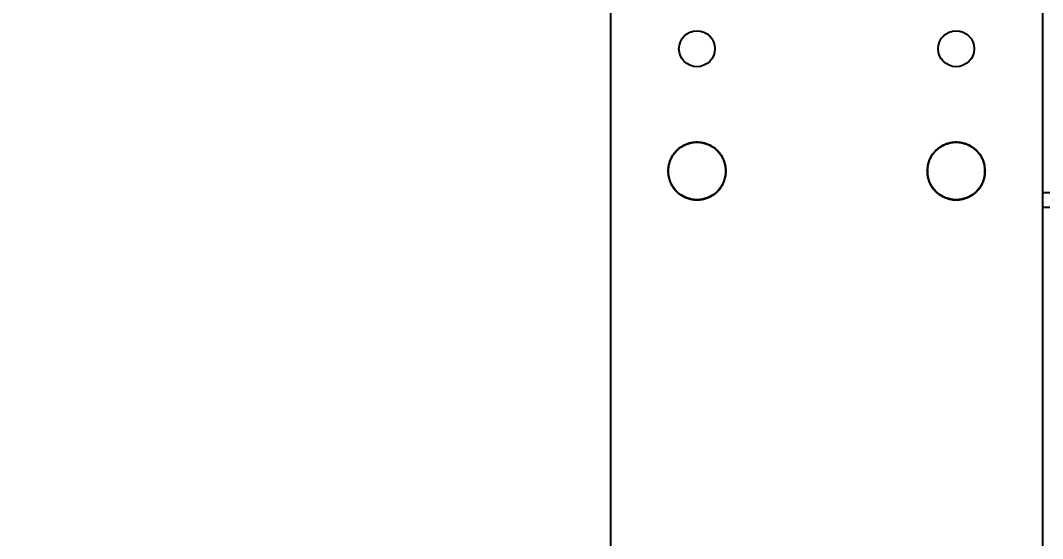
# Model space of a CAD drawing. Header units: millimetres. Extents: x 1409 to 26878, y 589 to 5187.
# Drawn here: x 8697.4 to 8768.4, y 2010.8 to 2046.8 of the extents above; entities that cross this region are included whole.
import ezdxf

# ---------------------------------------------------------------- set-up
doc = ezdxf.new("R2010")
doc.units = ezdxf.units.MM
doc.layers.add('02___PRT_ALL_AXES', color=7, linetype='Continuous')
doc.styles.get("Standard").update_dxf_attribs({"font": 'arial.ttf'})
doc.dimstyles.new('DIMSTYLE_5-scale4', dxfattribs={"dimscale": 2, "dimtxt": 20, "dimasz": 20, "dimexe": 1, "dimexo": 0, "dimgap": 1.25, "dimtad": 1, "dimzin": 9, "dimdsep": 46, "dimtxsty": 'Standard', "dimcen": 0.09, "dimclre": 256, "dimclrt": 256, "dimadec": 1, "dimazin": 2, "dimtp": 0.15, "dimtm": 0.15, "dimtfac": 0.8, "dimtmove": 0, "dimatfit": 3, "dimfxl": 1, "dimtolj": 1, "dimarcsym": 0})

# ---------------------------------------------------------------- blocks, each defined once
blk = doc.blocks.new('*D31')
at = {"lineweight": -2, "transparency": 16777216}
for p, q in [((8738.371, 2123.809), (8682.392, 2123.809)), ((8738.371, 1788.809), (8682.392, 1788.809))]:
    blk.add_line(p, q, dxfattribs=at)
at = {"color": 0, "lineweight": -2, "transparency": 16777216}
blk.add_line((8684.392, 2083.809), (8684.392, 1828.809), dxfattribs=at)
at = {"color": 0, "transparency": 16777216}
for points in [[(8677.726, 2083.809), (8691.059, 2083.809), (8684.392, 2123.809)], [(8677.726, 1828.809), (8691.059, 1828.809), (8684.392, 1788.809)]]:
    blk.add_solid(points, dxfattribs=at)
at = {"layer": 'Defpoints', "color": 0, "transparency": 16777216}
for p in [(8738.371, 2123.809), (8684.392, 1788.809), (8738.371, 1788.809)]:
    blk.add_point(p, dxfattribs=at)
at = {"transparency": 16777216, "insert": (8655.999, 1956.309), "char_height": 40, "attachment_point": 5, "rotation": 90}
blk.add_mtext('\\A1;335 [1\'-1 1/4"]', dxfattribs=at)

msp = doc.modelspace()

# ---------------------------------------------------------------- linework, layer by layer
at = {"color": 7, "linetype": 'Continuous'}
for p, q in [((8738.3706, 2123.8091), (8738.3706, 1788.8091)), ((8768.3706, 2123.8091), (8768.3706, 1788.8091)), ((8743.3591, 2038.0344), (8743.3456, 2038.0845)), ((8743.3456, 2038.0845), (8743.3823, 2038.0479)), ((8743.4353, 2038.0769), (8743.4241, 2038.1275)), ((8743.4241, 2038.1275), (8743.4591, 2038.0893)), ((8743.5133, 2038.116), (8743.5043, 2038.1671)), ((8743.5043, 2038.1671), (8743.5376, 2038.1274)), ((8743.5929, 2038.1517), (8743.5861, 2038.2031)), ((8743.5861, 2038.2031), (8743.6177, 2038.162)), ((8743.674, 2038.1839), (8743.6695, 2038.2355)), ((8743.6695, 2038.2355), (8743.6992, 2038.1931)), ((8743.7565, 2038.2125), (8743.7542, 2038.2643)), ((8743.7542, 2038.2643), (8743.782, 2038.2206)), ((8743.8401, 2038.2375), (8743.8401, 2038.2893)), ((8743.8401, 2038.2893), (8743.866, 2038.2444)), ((8743.9247, 2038.2588), (8743.9269, 2038.3105)), ((8743.9269, 2038.3105), (8743.9509, 2038.2646)), ((8744.0102, 2038.2764), (8744.0147, 2038.328)), ((8744.0147, 2038.328), (8744.0366, 2038.281)), ((8744.0963, 2038.2902), (8744.1031, 2038.3416)), ((8744.1031, 2038.3416), (8744.1229, 2038.2937)), ((8744.183, 2038.3003), (8744.192, 2038.3513)), ((8744.192, 2038.3513), (8744.2097, 2038.3026)), ((8744.27, 2038.3066), (8744.2812, 2038.3572)), ((8744.2812, 2038.3572), (8744.2968, 2038.3078)), ((8744.3572, 2038.3091), (8744.3706, 2038.3591)), ((8744.3706, 2038.3591), (8744.3841, 2038.3091)), ((8744.4445, 2038.3078), (8744.4601, 2038.3572)), ((8744.4601, 2038.3572), (8744.4713, 2038.3066)), ((8744.5316, 2038.3026), (8744.5493, 2038.3513)), ((8744.5493, 2038.3513), (8744.5583, 2038.3003)), ((8744.6184, 2038.2937), (8744.6382, 2038.3416)), ((8744.6382, 2038.3416), (8744.645, 2038.2902)), ((8744.7047, 2038.281), (8744.7266, 2038.328)), ((8744.7266, 2038.328), (8744.7311, 2038.2764)), ((8744.7904, 2038.2646), (8744.8143, 2038.3105)), ((8744.8143, 2038.3105), (8744.8166, 2038.2588)), ((8744.8753, 2038.2444), (8744.9012, 2038.2893)), ((8744.9012, 2038.2893), (8744.9012, 2038.2375)), ((8744.9593, 2038.2206), (8744.9871, 2038.2643)), ((8744.9871, 2038.2643), (8744.9848, 2038.2125)), ((8745.0421, 2038.1931), (8745.0718, 2038.2355)), ((8745.0718, 2038.2355), (8745.0673, 2038.1839)), ((8745.1236, 2038.162), (8745.1551, 2038.2031)), ((8745.1551, 2038.2031), (8745.1484, 2038.1517)), ((8745.2037, 2038.1274), (8745.237, 2038.1671)), ((8745.237, 2038.1671), (8745.228, 2038.116)), ((8745.2822, 2038.0893), (8745.3172, 2038.1275)), ((8745.3172, 2038.1275), (8745.306, 2038.0769)), ((8745.359, 2038.0479), (8745.3956, 2038.0845)), ((8745.3956, 2038.0845), (8745.3822, 2038.0344)), ((8761.3591, 2038.0344), (8761.3456, 2038.0845)), ((8761.3456, 2038.0845), (8761.3823, 2038.0479)), ((8761.4353, 2038.0769), (8761.4241, 2038.1275)), ((8761.4241, 2038.1275), (8761.4591, 2038.0893)), ((8761.5133, 2038.116), (8761.5043, 2038.1671)), ((8761.5043, 2038.1671), (8761.5376, 2038.1274)), ((8761.5929, 2038.1517), (8761.5861, 2038.2031)), ((8761.5861, 2038.2031), (8761.6177, 2038.162)), ((8761.674, 2038.1839), (8761.6695, 2038.2355)), ((8761.6695, 2038.2355), (8761.6992, 2038.1931)), ((8761.7565, 2038.2125), (8761.7542, 2038.2643)), ((8761.7542, 2038.2643), (8761.782, 2038.2206)), ((8761.8401, 2038.2375), (8761.8401, 2038.2893)), ((8761.8401, 2038.2893), (8761.866, 2038.2444)), ((8761.9247, 2038.2588), (8761.9269, 2038.3105)), ((8761.9269, 2038.3105), (8761.9509, 2038.2646)), ((8762.0102, 2038.2764), (8762.0147, 2038.328)), ((8762.0147, 2038.328), (8762.0366, 2038.281)), ((8762.0963, 2038.2902), (8762.1031, 2038.3416)), ((8762.1031, 2038.3416), (8762.1229, 2038.2937)), ((8762.183, 2038.3003), (8762.192, 2038.3513)), ((8762.192, 2038.3513), (8762.2097, 2038.3026)), ((8762.27, 2038.3066), (8762.2812, 2038.3572)), ((8762.2812, 2038.3572), (8762.2968, 2038.3078)), ((8762.3572, 2038.3091), (8762.3706, 2038.3591)), ((8762.3706, 2038.3591), (8762.3841, 2038.3091)), ((8762.4445, 2038.3078), (8762.4601, 2038.3572)), ((8762.4601, 2038.3572), (8762.4713, 2038.3066)), ((8762.5316, 2038.3026), (8762.5493, 2038.3513)), ((8762.5493, 2038.3513), (8762.5583, 2038.3003)), ((8762.6184, 2038.2937), (8762.6382, 2038.3416)), ((8762.6382, 2038.3416), (8762.645, 2038.2902)), ((8762.7047, 2038.281), (8762.7266, 2038.328)), ((8762.7266, 2038.328), (8762.7311, 2038.2764)), ((8762.7904, 2038.2646), (8762.8143, 2038.3105)), ((8762.8143, 2038.3105), (8762.8166, 2038.2588)), ((8762.8753, 2038.2444), (8762.9012, 2038.2893)), ((8762.9012, 2038.2893), (8762.9012, 2038.2375)), ((8762.9593, 2038.2206), (8762.9871, 2038.2643)), ((8762.9871, 2038.2643), (8762.9848, 2038.2125)), ((8763.0421, 2038.1931), (8763.0718, 2038.2355)), ((8763.0718, 2038.2355), (8763.0673, 2038.1839)), ((8763.1236, 2038.162), (8763.1551, 2038.2031)), ((8763.1551, 2038.2031), (8763.1484, 2038.1517)), ((8763.2037, 2038.1274), (8763.237, 2038.1671)), ((8763.237, 2038.1671), (8763.228, 2038.116)), ((8763.2822, 2038.0893), (8763.3172, 2038.1275)), ((8763.3172, 2038.1275), (8763.306, 2038.0769)), ((8763.359, 2038.0479), (8763.3956, 2038.0845)), ((8763.3956, 2038.0845), (8763.3822, 2038.0344)), ((8742.6767, 2037.3724), (8742.6417, 2037.4106)), ((8742.6417, 2037.4106), (8742.6911, 2037.395)), ((8742.7247, 2037.4453), (8742.6914, 2037.485)), ((8742.6914, 2037.485), (8742.7401, 2037.4672)), ((8742.7758, 2037.516), (8742.7443, 2037.5571)), ((8742.7443, 2037.5571), (8742.7921, 2037.5373)), ((8742.83, 2037.5844), (8742.8003, 2037.6269)), ((8742.8003, 2037.6269), (8742.8472, 2037.605)), ((8742.8871, 2037.6504), (8742.8592, 2037.6941)), ((8742.8592, 2037.6941), (8742.9052, 2037.6702)), ((8742.947, 2037.7138), (8742.9211, 2037.7587)), ((8742.9211, 2037.7587), (8742.9659, 2037.7328)), ((8743.0096, 2037.7746), (8742.9857, 2037.8206)), ((8742.9857, 2037.8206), (8743.0294, 2037.7927)), ((8743.0748, 2037.8326), (8743.0529, 2037.8795)), ((8743.0529, 2037.8795), (8743.0954, 2037.8498)), ((8743.1425, 2037.8876), (8743.1227, 2037.9355)), ((8743.1227, 2037.9355), (8743.1638, 2037.904)), ((8743.2125, 2037.9397), (8743.1948, 2037.9884)), ((8743.1948, 2037.9884), (8743.2345, 2037.9551)), ((8743.2848, 2037.9887), (8743.2692, 2038.0381)), ((8743.2692, 2038.0381), (8743.3074, 2038.0031)), ((8745.4339, 2038.0031), (8745.4721, 2038.0381)), ((8745.4721, 2038.0381), (8745.4565, 2037.9887)), ((8745.5068, 2037.9551), (8745.5465, 2037.9884)), ((8745.5465, 2037.9884), (8745.5288, 2037.9397)), ((8745.5775, 2037.904), (8745.6186, 2037.9355)), ((8745.6186, 2037.9355), (8745.5988, 2037.8876)), ((8745.6459, 2037.8498), (8745.6884, 2037.8795)), ((8745.6884, 2037.8795), (8745.6665, 2037.8326)), ((8745.7119, 2037.7927), (8745.7556, 2037.8206)), ((8745.7556, 2037.8206), (8745.7317, 2037.7746)), ((8745.7753, 2037.7328), (8745.8202, 2037.7587)), ((8745.8202, 2037.7587), (8745.7943, 2037.7138)), ((8745.8361, 2037.6702), (8745.8821, 2037.6941)), ((8745.8821, 2037.6941), (8745.8542, 2037.6504)), ((8745.8941, 2037.605), (8745.941, 2037.6269)), ((8745.941, 2037.6269), (8745.9113, 2037.5844)), ((8745.9492, 2037.5373), (8745.997, 2037.5571)), ((8745.997, 2037.5571), (8745.9655, 2037.516)), ((8746.0012, 2037.4672), (8746.0499, 2037.485)), ((8746.0499, 2037.485), (8746.0166, 2037.4453)), ((8746.0502, 2037.395), (8746.0996, 2037.4106)), ((8746.0996, 2037.4106), (8746.0646, 2037.3724)), ((8760.6767, 2037.3724), (8760.6417, 2037.4106)), ((8760.6417, 2037.4106), (8760.6911, 2037.395)), ((8760.7247, 2037.4453), (8760.6914, 2037.485)), ((8760.6914, 2037.485), (8760.7401, 2037.4672)), ((8760.7758, 2037.516), (8760.7443, 2037.5571)), ((8760.7443, 2037.5571), (8760.7921, 2037.5373)), ((8760.83, 2037.5844), (8760.8003, 2037.6269)), ((8760.8003, 2037.6269), (8760.8472, 2037.605)), ((8760.8871, 2037.6504), (8760.8592, 2037.6941)), ((8760.8592, 2037.6941), (8760.9052, 2037.6702)), ((8760.947, 2037.7138), (8760.9211, 2037.7587)), ((8760.9211, 2037.7587), (8760.9659, 2037.7328)), ((8761.0096, 2037.7746), (8760.9857, 2037.8206)), ((8760.9857, 2037.8206), (8761.0294, 2037.7927)), ((8761.0748, 2037.8326), (8761.0529, 2037.8795)), ((8761.0529, 2037.8795), (8761.0954, 2037.8498)), ((8761.1425, 2037.8876), (8761.1227, 2037.9355)), ((8761.1227, 2037.9355), (8761.1638, 2037.904)), ((8761.2125, 2037.9397), (8761.1948, 2037.9884)), ((8761.1948, 2037.9884), (8761.2345, 2037.9551)), ((8761.2848, 2037.9887), (8761.2692, 2038.0381)), ((8761.2692, 2038.0381), (8761.3074, 2038.0031)), ((8763.4339, 2038.0031), (8763.4721, 2038.0381)), ((8763.4721, 2038.0381), (8763.4565, 2037.9887)), ((8763.5068, 2037.9551), (8763.5465, 2037.9884)), ((8763.5465, 2037.9884), (8763.5288, 2037.9397)), ((8763.5775, 2037.904), (8763.6186, 2037.9355)), ((8763.6186, 2037.9355), (8763.5988, 2037.8876)), ((8763.6459, 2037.8498), (8763.6884, 2037.8795)), ((8763.6884, 2037.8795), (8763.6665, 2037.8326)), ((8763.7119, 2037.7927), (8763.7556, 2037.8206)), ((8763.7556, 2037.8206), (8763.7317, 2037.7746)), ((8763.7753, 2037.7328), (8763.8202, 2037.7587)), ((8763.8202, 2037.7587), (8763.7943, 2037.7138)), ((8763.8361, 2037.6702), (8763.8821, 2037.6941)), ((8763.8821, 2037.6941), (8763.8542, 2037.6504)), ((8763.8941, 2037.605), (8763.941, 2037.6269)), ((8763.941, 2037.6269), (8763.9113, 2037.5844)), ((8763.9492, 2037.5373), (8763.997, 2037.5571)), ((8763.997, 2037.5571), (8763.9655, 2037.516)), ((8764.0012, 2037.4672), (8764.0499, 2037.485)), ((8764.0499, 2037.485), (8764.0166, 2037.4453)), ((8764.0502, 2037.395), (8764.0996, 2037.4106)), ((8764.0996, 2037.4106), (8764.0646, 2037.3724)), ((8742.3518, 2036.6651), (8742.4034, 2036.6696)), ((8742.3987, 2036.6432), (8742.3518, 2036.6651)), ((8742.3692, 2036.7528), (8742.421, 2036.7551)), ((8742.4152, 2036.7289), (8742.3692, 2036.7528)), ((8742.4354, 2036.8138), (8742.3905, 2036.8397)), ((8742.3905, 2036.8397), (8742.4423, 2036.8397)), ((8742.4592, 2036.8977), (8742.4155, 2036.9256)), ((8742.4155, 2036.9256), (8742.4673, 2036.9233)), ((8742.4867, 2036.9806), (8742.4443, 2037.0103)), ((8742.4443, 2037.0103), (8742.4959, 2037.0058)), ((8742.5178, 2037.0621), (8742.4767, 2037.0936)), ((8742.4767, 2037.0936), (8742.5281, 2037.0869)), ((8742.5524, 2037.1422), (8742.5127, 2037.1755)), ((8742.5127, 2037.1755), (8742.5637, 2037.1665)), ((8742.5905, 2037.2207), (8742.5523, 2037.2557)), ((8742.5523, 2037.2557), (8742.6029, 2037.2445)), ((8742.6319, 2037.2975), (8742.5953, 2037.3341)), ((8742.5953, 2037.3341), (8742.6453, 2037.3207)), ((8746.096, 2037.3207), (8746.146, 2037.3341)), ((8746.146, 2037.3341), (8746.1094, 2037.2975)), ((8746.1384, 2037.2445), (8746.189, 2037.2557)), ((8746.189, 2037.2557), (8746.1508, 2037.2207)), ((8746.1776, 2037.1665), (8746.2286, 2037.1755)), ((8746.2286, 2037.1755), (8746.1889, 2037.1422)), ((8746.2132, 2037.0869), (8746.2646, 2037.0936)), ((8746.2646, 2037.0936), (8746.2235, 2037.0621)), ((8746.2454, 2037.0058), (8746.297, 2037.0103)), ((8746.297, 2037.0103), (8746.2546, 2036.9806)), ((8746.274, 2036.9233), (8746.3258, 2036.9256)), ((8746.3258, 2036.9256), (8746.2821, 2036.8977)), ((8746.299, 2036.8397), (8746.3508, 2036.8397)), ((8746.3508, 2036.8397), (8746.3059, 2036.8138)), ((8746.3203, 2036.7551), (8746.3721, 2036.7528)), ((8746.3721, 2036.7528), (8746.3261, 2036.7289)), ((8746.3379, 2036.6696), (8746.3895, 2036.6651)), ((8746.3895, 2036.6651), (8746.3425, 2036.6432)), ((8760.3518, 2036.6651), (8760.4034, 2036.6696)), ((8760.3987, 2036.6432), (8760.3518, 2036.6651)), ((8760.3692, 2036.7528), (8760.421, 2036.7551)), ((8760.4152, 2036.7289), (8760.3692, 2036.7528)), ((8760.4354, 2036.8138), (8760.3905, 2036.8397)), ((8760.3905, 2036.8397), (8760.4423, 2036.8397)), ((8760.4592, 2036.8977), (8760.4155, 2036.9256)), ((8760.4155, 2036.9256), (8760.4673, 2036.9233)), ((8760.4867, 2036.9806), (8760.4443, 2037.0103)), ((8760.4443, 2037.0103), (8760.4959, 2037.0058)), ((8760.5178, 2037.0621), (8760.4767, 2037.0936)), ((8760.4767, 2037.0936), (8760.5281, 2037.0869)), ((8760.5524, 2037.1422), (8760.5127, 2037.1755)), ((8760.5127, 2037.1755), (8760.5637, 2037.1665)), ((8760.5905, 2037.2207), (8760.5523, 2037.2557)), ((8760.5523, 2037.2557), (8760.6029, 2037.2445)), ((8760.6319, 2037.2975), (8760.5953, 2037.3341)), ((8760.5953, 2037.3341), (8760.6453, 2037.3207)), ((8764.096, 2037.3207), (8764.146, 2037.3341)), ((8764.146, 2037.3341), (8764.1094, 2037.2975)), ((8764.1384, 2037.2445), (8764.189, 2037.2557)), ((8764.189, 2037.2557), (8764.1508, 2037.2207)), ((8764.1776, 2037.1665), (8764.2286, 2037.1755)), ((8764.2286, 2037.1755), (8764.1889, 2037.1422)), ((8764.2132, 2037.0869), (8764.2646, 2037.0936)), ((8764.2646, 2037.0936), (8764.2235, 2037.0621)), ((8764.2454, 2037.0058), (8764.297, 2037.0103)), ((8764.297, 2037.0103), (8764.2546, 2036.9806)), ((8764.274, 2036.9233), (8764.3258, 2036.9256)), ((8764.3258, 2036.9256), (8764.2821, 2036.8977)), ((8764.299, 2036.8397), (8764.3508, 2036.8397)), ((8764.3508, 2036.8397), (8764.3059, 2036.8138)), ((8764.3203, 2036.7551), (8764.3721, 2036.7528)), ((8764.3721, 2036.7528), (8764.3261, 2036.7289)), ((8764.3379, 2036.6696), (8764.3895, 2036.6651)), ((8764.3895, 2036.6651), (8764.3425, 2036.6432)), ((8742.3206, 2036.3091), (8742.3707, 2036.3225)), ((8742.3707, 2036.2957), (8742.3206, 2036.3091)), ((8742.3226, 2036.3986), (8742.3732, 2036.4098)), ((8742.372, 2036.383), (8742.3226, 2036.3986)), ((8742.3226, 2036.2197), (8742.372, 2036.2353)), ((8742.3732, 2036.2085), (8742.3226, 2036.2197)), ((8742.3284, 2036.4878), (8742.3795, 2036.4968)), ((8742.3771, 2036.4701), (8742.3284, 2036.4878)), ((8742.3284, 2036.1305), (8742.3771, 2036.1482)), ((8742.3795, 2036.1215), (8742.3284, 2036.1305)), ((8742.3382, 2036.5767), (8742.3896, 2036.5835)), ((8742.3861, 2036.5569), (8742.3382, 2036.5767)), ((8742.3382, 2036.0416), (8742.3861, 2036.0614)), ((8742.3896, 2036.0348), (8742.3382, 2036.0416)), ((8742.3518, 2035.9532), (8742.3987, 2035.9751)), ((8742.4034, 2035.9486), (8742.3518, 2035.9532)), ((8746.3895, 2035.9532), (8746.3379, 2035.9486)), ((8746.3425, 2035.9751), (8746.3895, 2035.9532)), ((8746.3517, 2036.5835), (8746.4031, 2036.5767)), ((8746.4031, 2036.0416), (8746.3517, 2036.0348)), ((8746.4031, 2036.5767), (8746.3552, 2036.5569)), ((8746.3552, 2036.0614), (8746.4031, 2036.0416)), ((8746.3618, 2036.4968), (8746.4128, 2036.4878)), ((8746.4128, 2036.1305), (8746.3618, 2036.1215)), ((8746.4128, 2036.4878), (8746.3642, 2036.4701)), ((8746.3642, 2036.1482), (8746.4128, 2036.1305)), ((8746.3681, 2036.4098), (8746.4187, 2036.3986)), ((8746.4187, 2036.2197), (8746.3681, 2036.2085)), ((8746.4187, 2036.3986), (8746.3693, 2036.383)), ((8746.3693, 2036.2353), (8746.4187, 2036.2197)), ((8746.3706, 2036.3225), (8746.4206, 2036.3091)), ((8746.4206, 2036.3091), (8746.3706, 2036.2957)), ((8760.3206, 2036.3091), (8760.3707, 2036.3225)), ((8760.3707, 2036.2957), (8760.3206, 2036.3091)), ((8760.3226, 2036.3986), (8760.3732, 2036.4098)), ((8760.372, 2036.383), (8760.3226, 2036.3986)), ((8760.3226, 2036.2197), (8760.372, 2036.2353)), ((8760.3732, 2036.2085), (8760.3226, 2036.2197)), ((8760.3284, 2036.4878), (8760.3795, 2036.4968)), ((8760.3771, 2036.4701), (8760.3284, 2036.4878)), ((8760.3284, 2036.1305), (8760.3771, 2036.1482)), ((8760.3795, 2036.1215), (8760.3284, 2036.1305)), ((8760.3382, 2036.5767), (8760.3896, 2036.5835)), ((8760.3861, 2036.5569), (8760.3382, 2036.5767)), ((8760.3382, 2036.0416), (8760.3861, 2036.0614)), ((8760.3896, 2036.0348), (8760.3382, 2036.0416)), ((8760.3518, 2035.9532), (8760.3987, 2035.9751)), ((8760.4034, 2035.9486), (8760.3518, 2035.9532)), ((8764.3895, 2035.9532), (8764.3379, 2035.9486)), ((8764.3425, 2035.9751), (8764.3895, 2035.9532)), ((8764.3517, 2036.5835), (8764.4031, 2036.5767)), ((8764.4031, 2036.0416), (8764.3517, 2036.0348)), ((8764.4031, 2036.5767), (8764.3552, 2036.5569)), ((8764.3552, 2036.0614), (8764.4031, 2036.0416)), ((8764.3618, 2036.4968), (8764.4128, 2036.4878)), ((8764.4128, 2036.1305), (8764.3618, 2036.1215)), ((8764.4128, 2036.4878), (8764.3642, 2036.4701)), ((8764.3642, 2036.1482), (8764.4128, 2036.1305)), ((8764.3681, 2036.4098), (8764.4187, 2036.3986)), ((8764.4187, 2036.2197), (8764.3681, 2036.2085)), ((8764.4187, 2036.3986), (8764.3693, 2036.383)), ((8764.3693, 2036.2353), (8764.4187, 2036.2197)), ((8764.3706, 2036.3225), (8764.4206, 2036.3091)), ((8764.4206, 2036.3091), (8764.3706, 2036.2957)), ((8742.3692, 2035.8654), (8742.4152, 2035.8894)), ((8742.421, 2035.8632), (8742.3692, 2035.8654)), ((8742.3905, 2035.7786), (8742.4354, 2035.8045)), ((8742.4423, 2035.7786), (8742.3905, 2035.7786)), ((8742.4155, 2035.6927), (8742.4592, 2035.7205)), ((8742.4673, 2035.6949), (8742.4155, 2035.6927)), ((8742.4443, 2035.608), (8742.4867, 2035.6377)), ((8742.4959, 2035.6125), (8742.4443, 2035.608)), ((8742.4767, 2035.5246), (8742.5178, 2035.5562)), ((8742.5281, 2035.5314), (8742.4767, 2035.5246)), ((8742.5127, 2035.4428), (8742.5524, 2035.4761)), ((8742.5637, 2035.4518), (8742.5127, 2035.4428)), ((8742.5523, 2035.3626), (8742.5905, 2035.3976)), ((8742.6029, 2035.3738), (8742.5523, 2035.3626)), ((8742.5953, 2035.2841), (8742.6319, 2035.3208)), ((8742.6453, 2035.2975), (8742.5953, 2035.2841)), ((8742.6417, 2035.2077), (8742.6767, 2035.2459)), ((8742.6911, 2035.2233), (8742.6417, 2035.2077)), ((8746.0996, 2035.2077), (8746.0502, 2035.2233)), ((8746.0646, 2035.2459), (8746.0996, 2035.2077)), ((8746.146, 2035.2841), (8746.096, 2035.2975)), ((8746.1094, 2035.3208), (8746.146, 2035.2841)), ((8746.189, 2035.3626), (8746.1384, 2035.3738)), ((8746.1508, 2035.3976), (8746.189, 2035.3626)), ((8746.2286, 2035.4428), (8746.1776, 2035.4518)), ((8746.1889, 2035.4761), (8746.2286, 2035.4428)), ((8746.2646, 2035.5246), (8746.2132, 2035.5314)), ((8746.2235, 2035.5562), (8746.2646, 2035.5246)), ((8746.297, 2035.608), (8746.2454, 2035.6125)), ((8746.2546, 2035.6377), (8746.297, 2035.608)), ((8746.3258, 2035.6927), (8746.274, 2035.6949)), ((8746.2821, 2035.7205), (8746.3258, 2035.6927)), ((8746.3508, 2035.7786), (8746.299, 2035.7786)), ((8746.3059, 2035.8045), (8746.3508, 2035.7786)), ((8746.3721, 2035.8654), (8746.3203, 2035.8632)), ((8746.3261, 2035.8894), (8746.3721, 2035.8654)), ((8760.3692, 2035.8654), (8760.4152, 2035.8894)), ((8760.421, 2035.8632), (8760.3692, 2035.8654)), ((8760.3905, 2035.7786), (8760.4354, 2035.8045)), ((8760.4423, 2035.7786), (8760.3905, 2035.7786)), ((8760.4155, 2035.6927), (8760.4592, 2035.7205)), ((8760.4673, 2035.6949), (8760.4155, 2035.6927)), ((8760.4443, 2035.608), (8760.4867, 2035.6377)), ((8760.4959, 2035.6125), (8760.4443, 2035.608)), ((8760.4767, 2035.5246), (8760.5178, 2035.5562)), ((8760.5281, 2035.5314), (8760.4767, 2035.5246)), ((8760.5127, 2035.4428), (8760.5524, 2035.4761)), ((8760.5637, 2035.4518), (8760.5127, 2035.4428)), ((8760.5523, 2035.3626), (8760.5905, 2035.3976)), ((8760.6029, 2035.3738), (8760.5523, 2035.3626)), ((8760.5953, 2035.2841), (8760.6319, 2035.3208)), ((8760.6453, 2035.2975), (8760.5953, 2035.2841)), ((8760.6417, 2035.2077), (8760.6767, 2035.2459)), ((8760.6911, 2035.2233), (8760.6417, 2035.2077)), ((8764.0996, 2035.2077), (8764.0502, 2035.2233)), ((8764.0646, 2035.2459), (8764.0996, 2035.2077)), ((8764.146, 2035.2841), (8764.096, 2035.2975)), ((8764.1094, 2035.3208), (8764.146, 2035.2841)), ((8764.189, 2035.3626), (8764.1384, 2035.3738)), ((8764.1508, 2035.3976), (8764.189, 2035.3626)), ((8764.2286, 2035.4428), (8764.1776, 2035.4518)), ((8764.1889, 2035.4761), (8764.2286, 2035.4428)), ((8764.2646, 2035.5246), (8764.2132, 2035.5314)), ((8764.2235, 2035.5562), (8764.2646, 2035.5246)), ((8764.297, 2035.608), (8764.2454, 2035.6125)), ((8764.2546, 2035.6377), (8764.297, 2035.608)), ((8764.3258, 2035.6927), (8764.274, 2035.6949)), ((8764.2821, 2035.7205), (8764.3258, 2035.6927)), ((8764.3508, 2035.7786), (8764.299, 2035.7786)), ((8764.3059, 2035.8045), (8764.3508, 2035.7786)), ((8764.3721, 2035.8654), (8764.3203, 2035.8632)), ((8764.3261, 2035.8894), (8764.3721, 2035.8654)), ((8742.6914, 2035.1333), (8742.7247, 2035.173)), ((8742.7401, 2035.151), (8742.6914, 2035.1333)), ((8742.7443, 2035.0612), (8742.7758, 2035.1023)), ((8742.7921, 2035.081), (8742.7443, 2035.0612)), ((8742.8003, 2034.9914), (8742.83, 2035.0339)), ((8742.8472, 2035.0133), (8742.8003, 2034.9914)), ((8742.8592, 2034.9242), (8742.8871, 2034.9679)), ((8742.9052, 2034.9481), (8742.8592, 2034.9242)), ((8742.9211, 2034.8596), (8742.947, 2034.9044)), ((8742.9659, 2034.8855), (8742.9211, 2034.8596)), ((8742.9857, 2034.7977), (8743.0096, 2034.8437)), ((8743.0294, 2034.8256), (8742.9857, 2034.7977)), ((8743.0529, 2034.7387), (8743.0748, 2034.7857)), ((8743.0954, 2034.7685), (8743.0529, 2034.7387)), ((8743.1227, 2034.6828), (8743.1425, 2034.7306)), ((8743.1638, 2034.7143), (8743.1227, 2034.6828)), ((8743.1948, 2034.6299), (8743.2125, 2034.6786)), ((8743.2345, 2034.6632), (8743.1948, 2034.6299)), ((8743.2692, 2034.5802), (8743.2848, 2034.6296)), ((8743.3074, 2034.6152), (8743.2692, 2034.5802)), ((8743.3456, 2034.5338), (8743.3591, 2034.5838)), ((8743.3823, 2034.5704), (8743.3456, 2034.5338)), ((8743.4241, 2034.4908), (8743.4353, 2034.5413)), ((8743.4591, 2034.529), (8743.4241, 2034.4908)), ((8743.5043, 2034.4512), (8743.5133, 2034.5022)), ((8745.228, 2034.5022), (8745.237, 2034.4512)), ((8745.3172, 2034.4908), (8745.2822, 2034.529)), ((8745.306, 2034.5413), (8745.3172, 2034.4908)), ((8745.3956, 2034.5338), (8745.359, 2034.5704)), ((8745.3822, 2034.5838), (8745.3956, 2034.5338)), ((8745.4721, 2034.5802), (8745.4339, 2034.6152)), ((8745.4565, 2034.6296), (8745.4721, 2034.5802)), ((8745.5465, 2034.6299), (8745.5068, 2034.6632)), ((8745.5288, 2034.6786), (8745.5465, 2034.6299)), ((8745.6186, 2034.6828), (8745.5775, 2034.7143)), ((8745.5988, 2034.7306), (8745.6186, 2034.6828)), ((8745.6884, 2034.7387), (8745.6459, 2034.7685)), ((8745.6665, 2034.7857), (8745.6884, 2034.7387)), ((8745.7556, 2034.7977), (8745.7119, 2034.8256)), ((8745.7317, 2034.8437), (8745.7556, 2034.7977)), ((8745.8202, 2034.8596), (8745.7753, 2034.8855)), ((8745.7943, 2034.9044), (8745.8202, 2034.8596)), ((8745.8821, 2034.9242), (8745.8361, 2034.9481)), ((8745.8542, 2034.9679), (8745.8821, 2034.9242)), ((8745.941, 2034.9914), (8745.8941, 2035.0133)), ((8745.9113, 2035.0339), (8745.941, 2034.9914)), ((8745.997, 2035.0612), (8745.9492, 2035.081)), ((8745.9655, 2035.1023), (8745.997, 2035.0612)), ((8746.0499, 2035.1333), (8746.0012, 2035.151)), ((8746.0166, 2035.173), (8746.0499, 2035.1333)), ((8760.6914, 2035.1333), (8760.7247, 2035.173)), ((8760.7401, 2035.151), (8760.6914, 2035.1333)), ((8760.7443, 2035.0612), (8760.7758, 2035.1023)), ((8760.7921, 2035.081), (8760.7443, 2035.0612)), ((8760.8003, 2034.9914), (8760.83, 2035.0339)), ((8760.8472, 2035.0133), (8760.8003, 2034.9914)), ((8760.8592, 2034.9242), (8760.8871, 2034.9679)), ((8760.9052, 2034.9481), (8760.8592, 2034.9242)), ((8760.9211, 2034.8596), (8760.947, 2034.9044)), ((8760.9659, 2034.8855), (8760.9211, 2034.8596)), ((8760.9857, 2034.7977), (8761.0096, 2034.8437)), ((8761.0294, 2034.8256), (8760.9857, 2034.7977)), ((8761.0529, 2034.7387), (8761.0748, 2034.7857)), ((8761.0954, 2034.7685), (8761.0529, 2034.7387)), ((8761.1227, 2034.6828), (8761.1425, 2034.7306)), ((8761.1638, 2034.7143), (8761.1227, 2034.6828)), ((8761.1948, 2034.6299), (8761.2125, 2034.6786)), ((8761.2345, 2034.6632), (8761.1948, 2034.6299)), ((8761.2692, 2034.5802), (8761.2848, 2034.6296)), ((8761.3074, 2034.6152), (8761.2692, 2034.5802)), ((8761.3456, 2034.5338), (8761.3591, 2034.5838)), ((8761.3823, 2034.5704), (8761.3456, 2034.5338)), ((8761.4241, 2034.4908), (8761.4353, 2034.5413)), ((8761.4591, 2034.529), (8761.4241, 2034.4908)), ((8761.5043, 2034.4512), (8761.5133, 2034.5022)), ((8763.228, 2034.5022), (8763.237, 2034.4512)), ((8763.3172, 2034.4908), (8763.2822, 2034.529)), ((8763.306, 2034.5413), (8763.3172, 2034.4908)), ((8763.3956, 2034.5338), (8763.359, 2034.5704)), ((8763.3822, 2034.5838), (8763.3956, 2034.5338)), ((8763.4721, 2034.5802), (8763.4339, 2034.6152)), ((8763.4565, 2034.6296), (8763.4721, 2034.5802)), ((8763.5465, 2034.6299), (8763.5068, 2034.6632)), ((8763.5288, 2034.6786), (8763.5465, 2034.6299)), ((8763.6186, 2034.6828), (8763.5775, 2034.7143)), ((8763.5988, 2034.7306), (8763.6186, 2034.6828)), ((8763.6884, 2034.7387), (8763.6459, 2034.7685)), ((8763.6665, 2034.7857), (8763.6884, 2034.7387)), ((8763.7556, 2034.7977), (8763.7119, 2034.8256)), ((8763.7317, 2034.8437), (8763.7556, 2034.7977)), ((8763.8202, 2034.8596), (8763.7753, 2034.8855)), ((8763.7943, 2034.9044), (8763.8202, 2034.8596)), ((8763.8821, 2034.9242), (8763.8361, 2034.9481)), ((8763.8542, 2034.9679), (8763.8821, 2034.9242)), ((8763.941, 2034.9914), (8763.8941, 2035.0133)), ((8763.9113, 2035.0339), (8763.941, 2034.9914)), ((8763.997, 2035.0612), (8763.9492, 2035.081)), ((8763.9655, 2035.1023), (8763.997, 2035.0612)), ((8764.0499, 2035.1333), (8764.0012, 2035.151)), ((8764.0166, 2035.173), (8764.0499, 2035.1333)), ((8743.5376, 2034.4909), (8743.5043, 2034.4512)), ((8743.5861, 2034.4152), (8743.5929, 2034.4665)), ((8743.6177, 2034.4563), (8743.5861, 2034.4152)), ((8743.6695, 2034.3828), (8743.674, 2034.4344)), ((8743.6992, 2034.4252), (8743.6695, 2034.3828)), ((8743.7542, 2034.354), (8743.7565, 2034.4058)), ((8743.782, 2034.3977), (8743.7542, 2034.354)), ((8743.8401, 2034.329), (8743.8401, 2034.3808)), ((8743.866, 2034.3739), (8743.8401, 2034.329)), ((8743.9269, 2034.3077), (8743.9247, 2034.3595)), ((8743.9509, 2034.3537), (8743.9269, 2034.3077)), ((8744.0147, 2034.2903), (8744.0102, 2034.3419)), ((8744.0366, 2034.3372), (8744.0147, 2034.2903)), ((8744.1031, 2034.2767), (8744.0963, 2034.328)), ((8744.1229, 2034.3245), (8744.1031, 2034.2767)), ((8744.192, 2034.2669), (8744.183, 2034.318)), ((8744.2097, 2034.3156), (8744.192, 2034.2669)), ((8744.2812, 2034.2611), (8744.27, 2034.3117)), ((8744.2968, 2034.3105), (8744.2812, 2034.2611)), ((8744.3706, 2034.2591), (8744.3572, 2034.3092)), ((8744.3841, 2034.3092), (8744.3706, 2034.2591)), ((8744.4601, 2034.2611), (8744.4445, 2034.3105)), ((8744.4713, 2034.3117), (8744.4601, 2034.2611)), ((8744.5493, 2034.2669), (8744.5316, 2034.3156)), ((8744.5583, 2034.318), (8744.5493, 2034.2669)), ((8744.6382, 2034.2767), (8744.6184, 2034.3245)), ((8744.645, 2034.328), (8744.6382, 2034.2767)), ((8744.7266, 2034.2903), (8744.7047, 2034.3372)), ((8744.7311, 2034.3419), (8744.7266, 2034.2903)), ((8744.8143, 2034.3077), (8744.7904, 2034.3537)), ((8744.8166, 2034.3595), (8744.8143, 2034.3077)), ((8744.9012, 2034.329), (8744.8753, 2034.3739)), ((8744.9012, 2034.3808), (8744.9012, 2034.329)), ((8744.9871, 2034.354), (8744.9593, 2034.3977)), ((8744.9848, 2034.4058), (8744.9871, 2034.354)), ((8745.0718, 2034.3828), (8745.0421, 2034.4252)), ((8745.0673, 2034.4344), (8745.0718, 2034.3828)), ((8745.1551, 2034.4152), (8745.1236, 2034.4563)), ((8745.1484, 2034.4665), (8745.1551, 2034.4152)), ((8745.237, 2034.4512), (8745.2037, 2034.4909)), ((8761.5376, 2034.4909), (8761.5043, 2034.4512)), ((8761.5861, 2034.4152), (8761.5929, 2034.4665)), ((8761.6177, 2034.4563), (8761.5861, 2034.4152)), ((8761.6695, 2034.3828), (8761.674, 2034.4344)), ((8761.6992, 2034.4252), (8761.6695, 2034.3828)), ((8761.7542, 2034.354), (8761.7565, 2034.4058)), ((8761.782, 2034.3977), (8761.7542, 2034.354)), ((8761.8401, 2034.329), (8761.8401, 2034.3808)), ((8761.866, 2034.3739), (8761.8401, 2034.329)), ((8761.9269, 2034.3077), (8761.9247, 2034.3595)), ((8761.9509, 2034.3537), (8761.9269, 2034.3077)), ((8762.0147, 2034.2903), (8762.0102, 2034.3419)), ((8762.0366, 2034.3372), (8762.0147, 2034.2903)), ((8762.1031, 2034.2767), (8762.0963, 2034.328)), ((8762.1229, 2034.3245), (8762.1031, 2034.2767)), ((8762.192, 2034.2669), (8762.183, 2034.318)), ((8762.2097, 2034.3156), (8762.192, 2034.2669)), ((8762.2812, 2034.2611), (8762.27, 2034.3117)), ((8762.2968, 2034.3105), (8762.2812, 2034.2611)), ((8762.3706, 2034.2591), (8762.3572, 2034.3092)), ((8762.3841, 2034.3092), (8762.3706, 2034.2591)), ((8762.4601, 2034.2611), (8762.4445, 2034.3105)), ((8762.4713, 2034.3117), (8762.4601, 2034.2611)), ((8762.5493, 2034.2669), (8762.5316, 2034.3156)), ((8762.5583, 2034.318), (8762.5493, 2034.2669)), ((8762.6382, 2034.2767), (8762.6184, 2034.3245)), ((8762.645, 2034.328), (8762.6382, 2034.2767)), ((8762.7266, 2034.2903), (8762.7047, 2034.3372)), ((8762.7311, 2034.3419), (8762.7266, 2034.2903)), ((8762.8143, 2034.3077), (8762.7904, 2034.3537)), ((8762.8166, 2034.3595), (8762.8143, 2034.3077)), ((8762.9012, 2034.329), (8762.8753, 2034.3739)), ((8762.9012, 2034.3808), (8762.9012, 2034.329)), ((8762.9871, 2034.354), (8762.9593, 2034.3977)), ((8762.9848, 2034.4058), (8762.9871, 2034.354)), ((8763.0718, 2034.3828), (8763.0421, 2034.4252)), ((8763.0673, 2034.4344), (8763.0718, 2034.3828)), ((8763.1551, 2034.4152), (8763.1236, 2034.4563)), ((8763.1484, 2034.4665), (8763.1551, 2034.4152)), ((8763.237, 2034.4512), (8763.2037, 2034.4909)), ((8768.3706, 2033.8091), (9305.3706, 2033.8091))]:
    msp.add_line(p, q, dxfattribs=at)
for centre, start, end in [((8744.3706, 2036.3091), 117.884157, 119.615843), ((8744.3706, 2036.3091), 115.384157, 117.115843), ((8744.3706, 2036.3091), 112.884157, 114.615843), ((8744.3706, 2036.3091), 110.384157, 112.115843), ((8744.3706, 2036.3091), 107.884157, 109.615843), ((8744.3706, 2036.3091), 105.384157, 107.115843), ((8744.3706, 2036.3091), 102.884157, 104.615843), ((8744.3706, 2036.3091), 100.384157, 102.115843), ((8744.3706, 2036.3091), 97.884157, 99.615843), ((8744.3706, 2036.3091), 95.384157, 97.115843), ((8744.3706, 2036.3091), 92.884157, 94.615843), ((8744.3706, 2036.3091), 90.384157, 92.115843), ((8744.3706, 2036.3091), 87.884157, 89.615843), ((8744.3706, 2036.3091), 85.384157, 87.115843), ((8744.3706, 2036.3091), 82.884157, 84.615843), ((8744.3706, 2036.3091), 80.384157, 82.115843), ((8744.3706, 2036.3091), 77.884157, 79.615843), ((8744.3706, 2036.3091), 75.384157, 77.115843), ((8744.3706, 2036.3091), 72.884157, 74.615843), ((8744.3706, 2036.3091), 70.384157, 72.115843), ((8744.3706, 2036.3091), 67.884157, 69.615843), ((8744.3706, 2036.3091), 65.384157, 67.115843), ((8744.3706, 2036.3091), 62.884157, 64.615843), ((8744.3706, 2036.3091), 60.384157, 62.115843), ((8762.3706, 2036.3091), 117.884157, 119.615843), ((8762.3706, 2036.3091), 115.384157, 117.115843), ((8762.3706, 2036.3091), 112.884157, 114.615843), ((8762.3706, 2036.3091), 110.384157, 112.115843), ((8762.3706, 2036.3091), 107.884157, 109.615843), ((8762.3706, 2036.3091), 105.384157, 107.115843), ((8762.3706, 2036.3091), 102.884157, 104.615843), ((8762.3706, 2036.3091), 100.384157, 102.115843), ((8762.3706, 2036.3091), 97.884157, 99.615843), ((8762.3706, 2036.3091), 95.384157, 97.115843), ((8762.3706, 2036.3091), 92.884157, 94.615843), ((8762.3706, 2036.3091), 90.384157, 92.115843), ((8762.3706, 2036.3091), 87.884157, 89.615843), ((8762.3706, 2036.3091), 85.384157, 87.115843), ((8762.3706, 2036.3091), 82.884157, 84.615843), ((8762.3706, 2036.3091), 80.384157, 82.115843), ((8762.3706, 2036.3091), 77.884157, 79.615843), ((8762.3706, 2036.3091), 75.384157, 77.115843), ((8762.3706, 2036.3091), 72.884157, 74.615843), ((8762.3706, 2036.3091), 70.384157, 72.115843), ((8762.3706, 2036.3091), 67.884157, 69.615843), ((8762.3706, 2036.3091), 65.384157, 67.115843), ((8762.3706, 2036.3091), 62.884157, 64.615843), ((8762.3706, 2036.3091), 60.384157, 62.115843), ((8744.3706, 2036.3091), 147.884157, 149.615843), ((8744.3706, 2036.3091), 145.384157, 147.115843), ((8744.3706, 2036.3091), 142.884157, 144.615843), ((8744.3706, 2036.3091), 140.384157, 142.115843), ((8744.3706, 2036.3091), 137.884157, 139.615843), ((8744.3706, 2036.3091), 135.384157, 137.115843), ((8744.3706, 2036.3091), 132.884157, 134.615843), ((8744.3706, 2036.3091), 130.384157, 132.115843), ((8744.3706, 2036.3091), 127.884157, 129.615843), ((8744.3706, 2036.3091), 125.384157, 127.115843), ((8744.3706, 2036.3091), 122.884157, 124.615843), ((8744.3706, 2036.3091), 120.384157, 122.115843), ((8744.3706, 2036.3091), 57.884157, 59.615843), ((8744.3706, 2036.3091), 55.384157, 57.115843), ((8744.3706, 2036.3091), 52.884157, 54.615843), ((8744.3706, 2036.3091), 50.384157, 52.115843), ((8744.3706, 2036.3091), 47.884157, 49.615843), ((8744.3706, 2036.3091), 45.384157, 47.115843), ((8744.3706, 2036.3091), 42.884157, 44.615843), ((8744.3706, 2036.3091), 40.384157, 42.115843), ((8744.3706, 2036.3091), 37.884157, 39.615843), ((8744.3706, 2036.3091), 35.384157, 37.115843), ((8744.3706, 2036.3091), 32.884157, 34.615843), ((8744.3706, 2036.3091), 30.384157, 32.115843), ((8762.3706, 2036.3091), 147.884157, 149.615843), ((8762.3706, 2036.3091), 145.384157, 147.115843), ((8762.3706, 2036.3091), 142.884157, 144.615843), ((8762.3706, 2036.3091), 140.384157, 142.115843), ((8762.3706, 2036.3091), 137.884157, 139.615843), ((8762.3706, 2036.3091), 135.384157, 137.115843), ((8762.3706, 2036.3091), 132.884157, 134.615843), ((8762.3706, 2036.3091), 130.384157, 132.115843), ((8762.3706, 2036.3091), 127.884157, 129.615843), ((8762.3706, 2036.3091), 125.384157, 127.115843), ((8762.3706, 2036.3091), 122.884157, 124.615843), ((8762.3706, 2036.3091), 120.384157, 122.115843), ((8762.3706, 2036.3091), 57.884157, 59.615843), ((8762.3706, 2036.3091), 55.384157, 57.115843), ((8762.3706, 2036.3091), 52.884157, 54.615843), ((8762.3706, 2036.3091), 50.384157, 52.115843), ((8762.3706, 2036.3091), 47.884157, 49.615843), ((8762.3706, 2036.3091), 45.384157, 47.115843), ((8762.3706, 2036.3091), 42.884157, 44.615843), ((8762.3706, 2036.3091), 40.384157, 42.115843), ((8762.3706, 2036.3091), 37.884157, 39.615843), ((8762.3706, 2036.3091), 35.384157, 37.115843), ((8762.3706, 2036.3091), 32.884157, 34.615843), ((8762.3706, 2036.3091), 30.384157, 32.115843), ((8744.3706, 2036.3091), 170.384157, 172.115843), ((8744.3706, 2036.3091), 167.884157, 169.615843), ((8744.3706, 2036.3091), 165.384157, 167.115843), ((8744.3706, 2036.3091), 162.884157, 164.615843), ((8744.3706, 2036.3091), 160.384157, 162.115843), ((8744.3706, 2036.3091), 157.884157, 159.615843), ((8744.3706, 2036.3091), 155.384157, 157.115843), ((8744.3706, 2036.3091), 152.884157, 154.615843), ((8744.3706, 2036.3091), 150.384157, 152.115843), ((8744.3706, 2036.3091), 27.884157, 29.615843), ((8744.3706, 2036.3091), 25.384157, 27.115843), ((8744.3706, 2036.3091), 22.884157, 24.615843), ((8744.3706, 2036.3091), 20.384157, 22.115843), ((8744.3706, 2036.3091), 17.884157, 19.615843), ((8744.3706, 2036.3091), 15.384157, 17.115843), ((8744.3706, 2036.3091), 12.884157, 14.615843), ((8744.3706, 2036.3091), 10.384157, 12.115843), ((8744.3706, 2036.3091), 7.884157, 9.615843), ((8762.3706, 2036.3091), 170.384157, 172.115843), ((8762.3706, 2036.3091), 167.884157, 169.615843), ((8762.3706, 2036.3091), 165.384157, 167.115843), ((8762.3706, 2036.3091), 162.884157, 164.615843), ((8762.3706, 2036.3091), 160.384157, 162.115843), ((8762.3706, 2036.3091), 157.884157, 159.615843), ((8762.3706, 2036.3091), 155.384157, 157.115843), ((8762.3706, 2036.3091), 152.884157, 154.615843), ((8762.3706, 2036.3091), 150.384157, 152.115843), ((8762.3706, 2036.3091), 27.884157, 29.615843), ((8762.3706, 2036.3091), 25.384157, 27.115843), ((8762.3706, 2036.3091), 22.884157, 24.615843), ((8762.3706, 2036.3091), 20.384157, 22.115843), ((8762.3706, 2036.3091), 17.884157, 19.615843), ((8762.3706, 2036.3091), 15.384157, 17.115843), ((8762.3706, 2036.3091), 12.884157, 14.615843), ((8762.3706, 2036.3091), 10.384157, 12.115843), ((8762.3706, 2036.3091), 7.884157, 9.615843), ((8744.3706, 2036.3091), 177.884157, 179.615843), ((8744.3706, 2036.3091), 180.384157, 182.115843), ((8744.3706, 2036.3091), 175.384157, 177.115843), ((8744.3706, 2036.3091), 182.884157, 184.615843), ((8744.3706, 2036.3091), 172.884157, 174.615843), ((8744.3706, 2036.3091), 185.384157, 187.115843), ((8744.3706, 2036.3091), 187.884157, 189.615843), ((8744.3706, 2036.3091), 190.384157, 192.115843), ((8744.3706, 2036.3091), 347.884157, 349.615843), ((8744.3706, 2036.3091), 350.384157, 352.115843), ((8744.3706, 2036.3091), 5.384157, 7.115843), ((8744.3706, 2036.3091), 352.884157, 354.615843), ((8744.3706, 2036.3091), 2.884157, 4.615843), ((8744.3706, 2036.3091), 355.384157, 357.115843), ((8744.3706, 2036.3091), 0.384157, 2.115843), ((8744.3706, 2036.3091), 357.884157, 359.615843), ((8762.3706, 2036.3091), 177.884157, 179.615843), ((8762.3706, 2036.3091), 180.384157, 182.115843), ((8762.3706, 2036.3091), 175.384157, 177.115843), ((8762.3706, 2036.3091), 182.884157, 184.615843), ((8762.3706, 2036.3091), 172.884157, 174.615843), ((8762.3706, 2036.3091), 185.384157, 187.115843), ((8762.3706, 2036.3091), 187.884157, 189.615843), ((8762.3706, 2036.3091), 190.384157, 192.115843), ((8762.3706, 2036.3091), 347.884157, 349.615843), ((8762.3706, 2036.3091), 350.384157, 352.115843), ((8762.3706, 2036.3091), 5.384157, 7.115843), ((8762.3706, 2036.3091), 352.884157, 354.615843), ((8762.3706, 2036.3091), 2.884157, 4.615843), ((8762.3706, 2036.3091), 355.384157, 357.115843), ((8762.3706, 2036.3091), 0.384157, 2.115843), ((8762.3706, 2036.3091), 357.884157, 359.615843), ((8744.3706, 2036.3091), 192.884157, 194.615843), ((8744.3706, 2036.3091), 195.384157, 197.115843), ((8744.3706, 2036.3091), 197.884157, 199.615843), ((8744.3706, 2036.3091), 200.384157, 202.115843), ((8744.3706, 2036.3091), 202.884157, 204.615843), ((8744.3706, 2036.3091), 205.384157, 207.115843), ((8744.3706, 2036.3091), 207.884157, 209.615843), ((8744.3706, 2036.3091), 210.384157, 212.115843), ((8744.3706, 2036.3091), 212.884157, 214.615843), ((8744.3706, 2036.3091), 325.384157, 327.115843), ((8744.3706, 2036.3091), 327.884157, 329.615843), ((8744.3706, 2036.3091), 330.384157, 332.115843), ((8744.3706, 2036.3091), 332.884157, 334.615843), ((8744.3706, 2036.3091), 335.384157, 337.115843), ((8744.3706, 2036.3091), 337.884157, 339.615843), ((8744.3706, 2036.3091), 340.384157, 342.115843), ((8744.3706, 2036.3091), 342.884157, 344.615843), ((8744.3706, 2036.3091), 345.384157, 347.115843), ((8762.3706, 2036.3091), 192.884157, 194.615843), ((8762.3706, 2036.3091), 195.384157, 197.115843), ((8762.3706, 2036.3091), 197.884157, 199.615843), ((8762.3706, 2036.3091), 200.384157, 202.115843), ((8762.3706, 2036.3091), 202.884157, 204.615843), ((8762.3706, 2036.3091), 205.384157, 207.115843), ((8762.3706, 2036.3091), 207.884157, 209.615843), ((8762.3706, 2036.3091), 210.384157, 212.115843), ((8762.3706, 2036.3091), 212.884157, 214.615843), ((8762.3706, 2036.3091), 325.384157, 327.115843), ((8762.3706, 2036.3091), 327.884157, 329.615843), ((8762.3706, 2036.3091), 330.384157, 332.115843), ((8762.3706, 2036.3091), 332.884157, 334.615843), ((8762.3706, 2036.3091), 335.384157, 337.115843), ((8762.3706, 2036.3091), 337.884157, 339.615843), ((8762.3706, 2036.3091), 340.384157, 342.115843), ((8762.3706, 2036.3091), 342.884157, 344.615843), ((8762.3706, 2036.3091), 345.384157, 347.115843), ((8744.3706, 2036.3091), 215.384157, 217.115843), ((8744.3706, 2036.3091), 217.884157, 219.615843), ((8744.3706, 2036.3091), 220.384157, 222.115843), ((8744.3706, 2036.3091), 222.884157, 224.615843), ((8744.3706, 2036.3091), 225.384157, 227.115843), ((8744.3706, 2036.3091), 227.884157, 229.615843), ((8744.3706, 2036.3091), 230.384157, 232.115843), ((8744.3706, 2036.3091), 232.884157, 234.615843), ((8744.3706, 2036.3091), 235.384157, 237.115843), ((8744.3706, 2036.3091), 237.884157, 239.615843), ((8744.3706, 2036.3091), 240.384157, 242.115843), ((8744.3706, 2036.3091), 242.884157, 244.615843), ((8744.3706, 2036.3091), 295.384157, 297.115843), ((8744.3706, 2036.3091), 297.884157, 299.615843), ((8744.3706, 2036.3091), 300.384157, 302.115843), ((8744.3706, 2036.3091), 302.884157, 304.615843), ((8744.3706, 2036.3091), 305.384157, 307.115843), ((8744.3706, 2036.3091), 307.884157, 309.615843), ((8744.3706, 2036.3091), 310.384157, 312.115843), ((8744.3706, 2036.3091), 312.884157, 314.615843), ((8744.3706, 2036.3091), 315.384157, 317.115843), ((8744.3706, 2036.3091), 317.884157, 319.615843), ((8744.3706, 2036.3091), 320.384157, 322.115843), ((8744.3706, 2036.3091), 322.884157, 324.615843), ((8762.3706, 2036.3091), 215.384157, 217.115843), ((8762.3706, 2036.3091), 217.884157, 219.615843), ((8762.3706, 2036.3091), 220.384157, 222.115843), ((8762.3706, 2036.3091), 222.884157, 224.615843), ((8762.3706, 2036.3091), 225.384157, 227.115843), ((8762.3706, 2036.3091), 227.884157, 229.615843), ((8762.3706, 2036.3091), 230.384157, 232.115843), ((8762.3706, 2036.3091), 232.884157, 234.615843), ((8762.3706, 2036.3091), 235.384157, 237.115843), ((8762.3706, 2036.3091), 237.884157, 239.615843), ((8762.3706, 2036.3091), 240.384157, 242.115843), ((8762.3706, 2036.3091), 242.884157, 244.615843), ((8762.3706, 2036.3091), 295.384157, 297.115843), ((8762.3706, 2036.3091), 297.884157, 299.615843), ((8762.3706, 2036.3091), 300.384157, 302.115843), ((8762.3706, 2036.3091), 302.884157, 304.615843), ((8762.3706, 2036.3091), 305.384157, 307.115843), ((8762.3706, 2036.3091), 307.884157, 309.615843), ((8762.3706, 2036.3091), 310.384157, 312.115843), ((8762.3706, 2036.3091), 312.884157, 314.615843), ((8762.3706, 2036.3091), 315.384157, 317.115843), ((8762.3706, 2036.3091), 317.884157, 319.615843), ((8762.3706, 2036.3091), 320.384157, 322.115843), ((8762.3706, 2036.3091), 322.884157, 324.615843), ((8744.3706, 2036.3091), 245.384157, 247.115843), ((8744.3706, 2036.3091), 247.884157, 249.615843), ((8744.3706, 2036.3091), 250.384157, 252.115843), ((8744.3706, 2036.3091), 252.884157, 254.615843), ((8744.3706, 2036.3091), 255.384157, 257.115843), ((8744.3706, 2036.3091), 257.884157, 259.615843), ((8744.3706, 2036.3091), 260.384157, 262.115843), ((8744.3706, 2036.3091), 262.884157, 264.615843), ((8744.3706, 2036.3091), 265.384157, 267.115843), ((8744.3706, 2036.3091), 267.884157, 269.615843), ((8744.3706, 2036.3091), 270.384157, 272.115843), ((8744.3706, 2036.3091), 272.884157, 274.615843), ((8744.3706, 2036.3091), 275.384157, 277.115843), ((8744.3706, 2036.3091), 277.884157, 279.615843), ((8744.3706, 2036.3091), 280.384157, 282.115843), ((8744.3706, 2036.3091), 282.884157, 284.615843), ((8744.3706, 2036.3091), 285.384157, 287.115843), ((8744.3706, 2036.3091), 287.884157, 289.615843), ((8744.3706, 2036.3091), 290.384157, 292.115843), ((8744.3706, 2036.3091), 292.884157, 294.615843), ((8762.3706, 2036.3091), 245.384157, 247.115843), ((8762.3706, 2036.3091), 247.884157, 249.615843), ((8762.3706, 2036.3091), 250.384157, 252.115843), ((8762.3706, 2036.3091), 252.884157, 254.615843), ((8762.3706, 2036.3091), 255.384157, 257.115843), ((8762.3706, 2036.3091), 257.884157, 259.615843), ((8762.3706, 2036.3091), 260.384157, 262.115843), ((8762.3706, 2036.3091), 262.884157, 264.615843), ((8762.3706, 2036.3091), 265.384157, 267.115843), ((8762.3706, 2036.3091), 267.884157, 269.615843), ((8762.3706, 2036.3091), 270.384157, 272.115843), ((8762.3706, 2036.3091), 272.884157, 274.615843), ((8762.3706, 2036.3091), 275.384157, 277.115843), ((8762.3706, 2036.3091), 277.884157, 279.615843), ((8762.3706, 2036.3091), 280.384157, 282.115843), ((8762.3706, 2036.3091), 282.884157, 284.615843), ((8762.3706, 2036.3091), 285.384157, 287.115843), ((8762.3706, 2036.3091), 287.884157, 289.615843), ((8762.3706, 2036.3091), 290.384157, 292.115843), ((8762.3706, 2036.3091), 292.884157, 294.615843)]:
    msp.add_arc(centre, 2, start, end, dxfattribs=at)
at = {"layer": '02___PRT_ALL_AXES', "color": 7, "linetype": 'Continuous'}
msp.add_line((8768.3706, 2034.8091), (9305.3706, 2034.8091), dxfattribs=at)
for centre, radius in [((8744.3706, 2044.8091), 1.25), ((8762.3706, 2044.8091), 1.25), ((8744.3706, 2036.3091), 2), ((8762.3706, 2036.3091), 2)]:
    msp.add_circle(centre, radius, dxfattribs=at)

# ---------------------------------------------------------------- dimensions: what is measured, and where the dimension line sits
dim = msp.add_linear_dim(base=(8684.3922, 1788.8091), p1=(8738.3706, 2123.8091), p2=(8738.3706, 1788.8091), angle=90, dimstyle='DIMSTYLE_5-scale4', override={"dimarcsym": 1})
dim.commit()
dim.dimension.update_dxf_attribs({"geometry": '*D31', "text_midpoint": (8684.3922, 1956.3091), "dimtype": 160})

doc.saveas('drawing.dxf')
